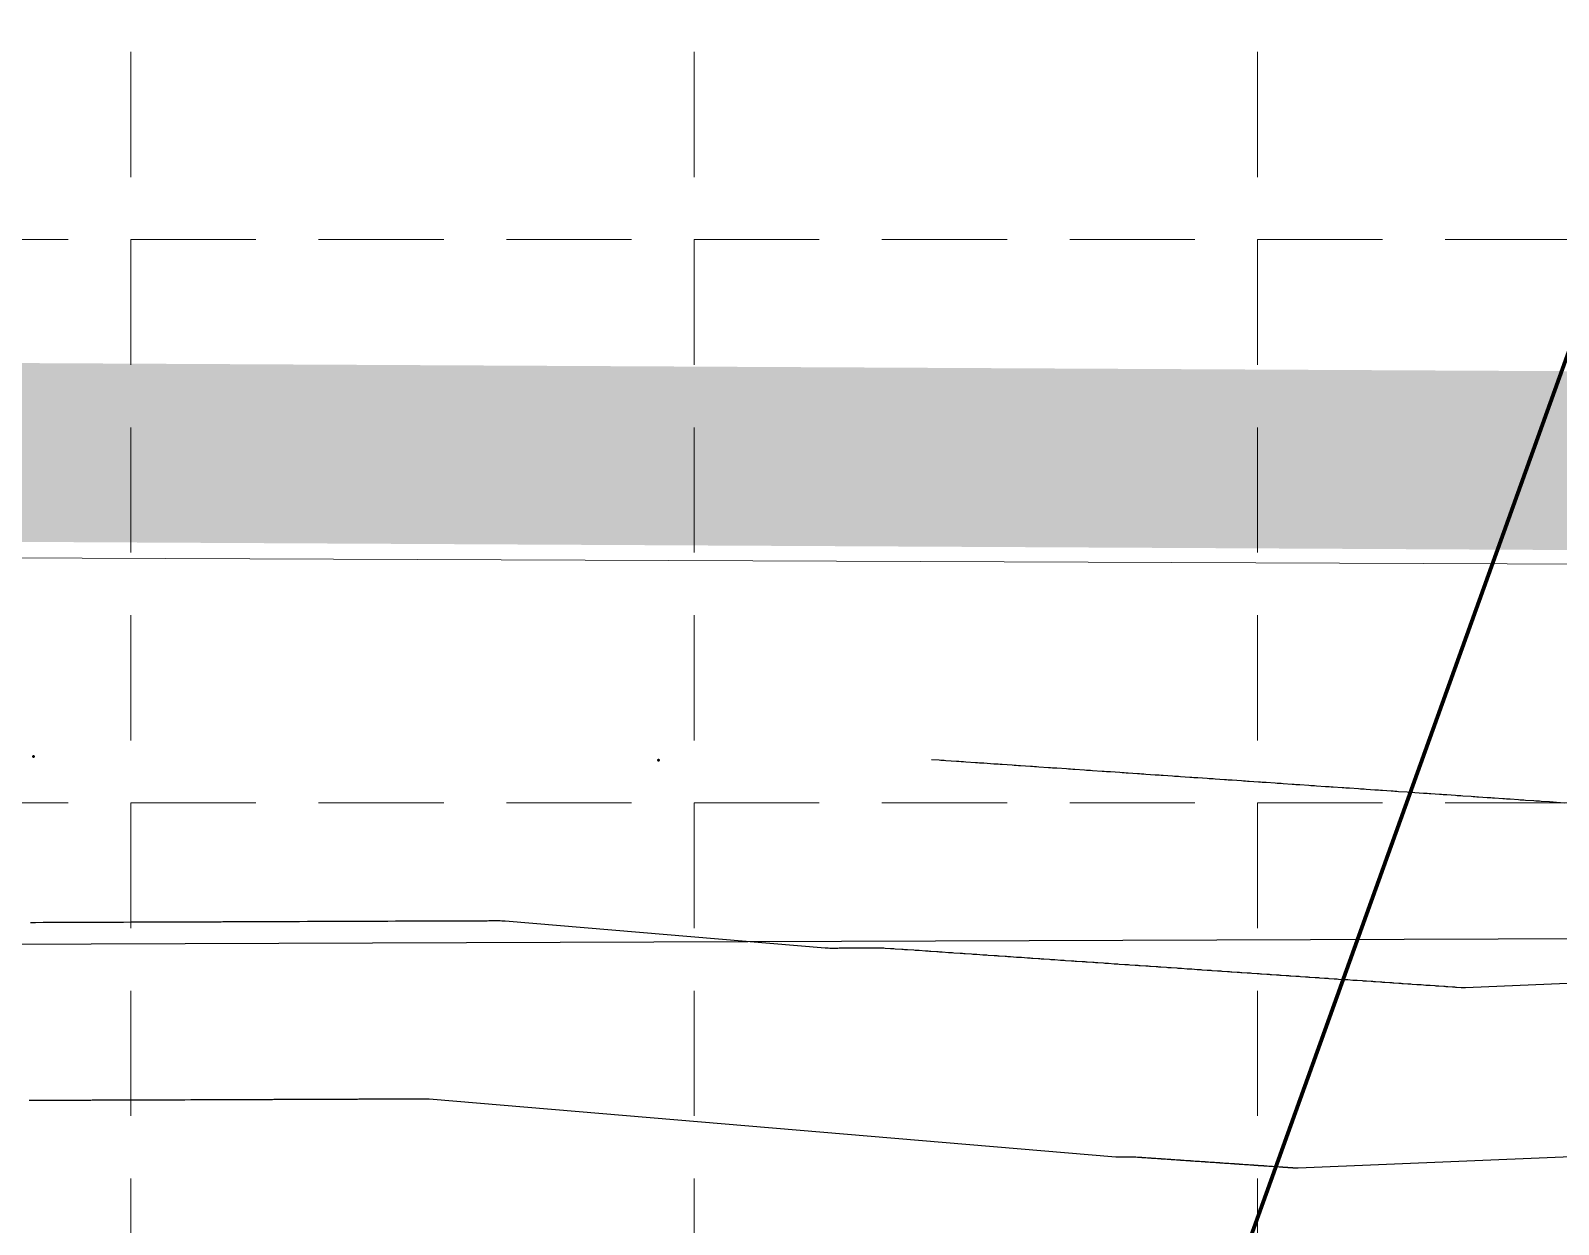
# Model space of a CAD drawing. Header units: feet. Extents: x 2331696 to 2332706, y 6924295 to 6924927.
# Drawn here: x 2332339.9 to 2332382.62, y 6924788.12 to 6924821.5 of the extents above; entities that cross this region are included whole.
import ezdxf

# ---------------------------------------------------------------- set-up
doc = ezdxf.new("R2010")
doc.units = ezdxf.units.FT
doc.header["$MEASUREMENT"] = 0
doc.linetypes.add('DASHED', pattern=[0.75, 0.5, -0.25])
doc.linetypes.add('HIDDEN', pattern=[0.375, 0.25, -0.125])
for name, color, linetype in [('BNDY', 7, 'Continuous'), ('EC', 35, 'Continuous'), ('EX-SPOT-ELEV', 7, 'Continuous'), ('EX-WL', 140, 'Continuous'), ('GRID', 254, 'HIDDEN'), ('Level 58', 7, 'Continuous'), ('TXT-FRZ', 4, 'Continuous'), ('work-crb', 30, 'Continuous')]:
    doc.layers.add(name, color=color, linetype=linetype)

# ---------------------------------------------------------------- blocks, each defined once
blk = doc.blocks.new('SURFPT_116')
at = {"layer": 'Level 58', "color": 51, "linetype": 'Continuous', "lineweight": 53}
blk.add_point((0, 0), dxfattribs=at)
blk = doc.blocks.new('SURFPT_659')
at = {"layer": 'Level 58', "color": 51, "linetype": 'Continuous', "lineweight": 53}
blk.add_point((0, 0), dxfattribs=at)
blk = doc.blocks.new('SURFPT_301')
at = {"layer": 'Level 58', "color": 51, "linetype": 'Continuous', "lineweight": 53}
blk.add_point((0, 0), dxfattribs=at)

msp = doc.modelspace()

# ---------------------------------------------------------------- linework, layer by layer
at = {"layer": 'BNDY', "linetype": 'Continuous', "lineweight": 0}
msp.add_lwpolyline([(2332685.186, 6924806.119), (2332407.681, 6924806.487), (2332041.18, 6924807.948)], dxfattribs=at)
at = {"layer": 'EC', "flags": 128}
for points, elevation in [([(2332365.084, 6924801.121), (2332365.302, 6924801.106), (2332365.349, 6924801.102), (2332365.396, 6924801.099), (2332365.443, 6924801.096), (2332365.49, 6924801.093), (2332365.788, 6924801.072), (2332365.852, 6924801.068), (2332365.916, 6924801.064), (2332365.98, 6924801.059), (2332366.044, 6924801.055), (2332366.317, 6924801.036), (2332366.375, 6924801.032), (2332366.433, 6924801.028), (2332366.492, 6924801.024), (2332366.55, 6924801.02), (2332366.829, 6924801.001), (2332366.888, 6924800.997), (2332366.948, 6924800.993), (2332367.008, 6924800.989), (2332367.067, 6924800.985), (2332367.342, 6924800.966), (2332367.401, 6924800.962), (2332367.459, 6924800.958), (2332367.518, 6924800.954), (2332367.577, 6924800.95), (2332367.851, 6924800.931), (2332367.91, 6924800.927), (2332367.968, 6924800.923), (2332368.027, 6924800.919), (2332368.086, 6924800.915), (2332368.358, 6924800.897), (2332368.416, 6924800.893), (2332368.474, 6924800.889), (2332368.533, 6924800.885), (2332368.591, 6924800.881), (2332368.861, 6924800.862), (2332368.919, 6924800.858), (2332368.977, 6924800.854), (2332369.035, 6924800.85), (2332369.093, 6924800.846), (2332369.363, 6924800.828), (2332369.42, 6924800.824), (2332369.478, 6924800.82), (2332369.536, 6924800.816), (2332369.593, 6924800.812), (2332369.861, 6924800.794), (2332369.918, 6924800.79), (2332369.976, 6924800.786), (2332370.033, 6924800.782), (2332370.09, 6924800.778), (2332370.357, 6924800.76), (2332370.414, 6924800.756), (2332370.471, 6924800.752), (2332370.528, 6924800.748), (2332370.585, 6924800.744), (2332370.85, 6924800.726), (2332370.906, 6924800.722), (2332370.963, 6924800.718), (2332371.02, 6924800.715), (2332371.077, 6924800.711), (2332371.34, 6924800.693), (2332371.397, 6924800.689), (2332371.453, 6924800.685), (2332371.509, 6924800.681), (2332371.566, 6924800.677), (2332371.828, 6924800.659), (2332371.884, 6924800.655), (2332371.94, 6924800.652), (2332371.996, 6924800.648), (2332372.052, 6924800.644), (2332372.313, 6924800.626), (2332372.369, 6924800.622), (2332372.425, 6924800.618), (2332372.481, 6924800.615), (2332372.536, 6924800.611), (2332372.796, 6924800.593), (2332372.851, 6924800.589), (2332372.907, 6924800.585), (2332372.962, 6924800.582), (2332373.018, 6924800.578), (2332373.275, 6924800.56), (2332373.331, 6924800.556), (2332373.386, 6924800.553), (2332373.441, 6924800.549), (2332373.496, 6924800.545), (2332373.753, 6924800.528), (2332373.808, 6924800.524), (2332373.863, 6924800.52), (2332373.918, 6924800.516), (2332373.973, 6924800.513), (2332374.228, 6924800.495), (2332374.282, 6924800.491), (2332374.337, 6924800.488), (2332374.392, 6924800.484), (2332374.446, 6924800.48), (2332374.7, 6924800.463), (2332374.755, 6924800.459), (2332374.809, 6924800.455), (2332374.863, 6924800.452), (2332374.918, 6924800.448), (2332375.17, 6924800.431), (2332375.224, 6924800.427), (2332375.278, 6924800.423), (2332375.332, 6924800.42), (2332375.386, 6924800.416), (2332375.637, 6924800.399), (2332375.691, 6924800.395), (2332375.745, 6924800.391), (2332375.799, 6924800.388), (2332375.853, 6924800.384), (2332376.102, 6924800.367), (2332376.156, 6924800.363), (2332376.21, 6924800.36), (2332376.263, 6924800.356), (2332376.317, 6924800.352), (2332376.565, 6924800.335), (2332376.618, 6924800.332), (2332376.671, 6924800.328), (2332376.725, 6924800.324), (2332376.778, 6924800.321), (2332377.025, 6924800.304), (2332377.078, 6924800.3), (2332377.131, 6924800.297), (2332377.184, 6924800.293), (2332377.237, 6924800.289), (2332377.483, 6924800.272), (2332377.536, 6924800.269), (2332377.588, 6924800.265), (2332377.641, 6924800.262), (2332377.694, 6924800.258), (2332377.938, 6924800.241), (2332377.991, 6924800.238), (2332378.043, 6924800.234), (2332378.095, 6924800.231), (2332378.148, 6924800.227), (2332378.391, 6924800.21), (2332378.443, 6924800.207), (2332378.495, 6924800.203), (2332378.548, 6924800.2), (2332378.6, 6924800.196), (2332378.842, 6924800.18), (2332378.894, 6924800.176), (2332378.946, 6924800.172), (2332378.997, 6924800.169), (2332379.049, 6924800.165), (2332379.29, 6924800.149), (2332379.342, 6924800.145), (2332379.393, 6924800.142), (2332379.445, 6924800.138), (2332379.497, 6924800.135), (2332379.736, 6924800.118), (2332379.788, 6924800.115), (2332379.839, 6924800.111), (2332379.89, 6924800.108), (2332379.942, 6924800.104), (2332380.18, 6924800.088), (2332380.231, 6924800.084), (2332380.282, 6924800.081), (2332380.333, 6924800.078), (2332380.384, 6924800.074), (2332380.621, 6924800.058), (2332380.672, 6924800.054), (2332380.723, 6924800.051), (2332380.774, 6924800.047), (2332380.825, 6924800.044), (2332381.061, 6924800.028), (2332381.111, 6924800.024), (2332381.162, 6924800.021), (2332381.212, 6924800.017), (2332381.263, 6924800.014), (2332381.498, 6924799.998), (2332381.548, 6924799.994), (2332381.598, 6924799.991), (2332381.649, 6924799.988), (2332381.699, 6924799.984), (2332381.932, 6924799.968), (2332381.983, 6924799.965), (2332382.033, 6924799.961), (2332382.083, 6924799.958), (2332382.133, 6924799.954), (2332382.365, 6924799.939), (2332382.415, 6924799.935), (2332382.465, 6924799.932), (2332382.514, 6924799.928), (2332382.564, 6924799.925), (2332382.795, 6924799.909)], 703), ([(2332339.892, 6924796.564), (2332339.939, 6924796.564), (2332339.987, 6924796.564), (2332340.034, 6924796.564), (2332340.255, 6924796.565), (2332340.302, 6924796.565), (2332340.35, 6924796.565), (2332340.397, 6924796.565), (2332340.444, 6924796.566), (2332340.665, 6924796.566), (2332340.712, 6924796.567), (2332340.76, 6924796.567), (2332340.807, 6924796.567), (2332340.854, 6924796.567), (2332341.075, 6924796.568), (2332341.123, 6924796.568), (2332341.17, 6924796.568), (2332341.217, 6924796.568), (2332341.265, 6924796.569), (2332341.486, 6924796.569), (2332341.533, 6924796.57), (2332341.58, 6924796.57), (2332341.628, 6924796.57), (2332341.675, 6924796.57), (2332341.896, 6924796.571), (2332341.943, 6924796.571), (2332341.991, 6924796.571), (2332342.038, 6924796.572), (2332342.085, 6924796.572), (2332342.306, 6924796.573), (2332342.354, 6924796.573), (2332342.401, 6924796.573), (2332342.448, 6924796.573), (2332342.496, 6924796.573), (2332342.717, 6924796.574), (2332342.764, 6924796.574), (2332342.811, 6924796.574), (2332342.859, 6924796.575), (2332342.906, 6924796.575), (2332343.127, 6924796.576), (2332343.174, 6924796.576), (2332343.222, 6924796.576), (2332343.269, 6924796.576), (2332343.316, 6924796.576), (2332343.537, 6924796.577), (2332343.585, 6924796.577), (2332343.632, 6924796.578), (2332343.679, 6924796.578), (2332343.727, 6924796.578), (2332343.948, 6924796.579), (2332343.995, 6924796.579), (2332344.042, 6924796.579), (2332344.09, 6924796.579), (2332344.137, 6924796.579), (2332344.358, 6924796.58), (2332344.405, 6924796.58), (2332344.453, 6924796.581), (2332344.5, 6924796.581), (2332344.547, 6924796.581), (2332344.768, 6924796.582), (2332344.816, 6924796.582), (2332344.863, 6924796.582), (2332344.91, 6924796.582), (2332344.958, 6924796.582), (2332345.179, 6924796.583), (2332345.226, 6924796.583), (2332345.274, 6924796.584), (2332345.321, 6924796.584), (2332345.368, 6924796.584), (2332345.589, 6924796.585), (2332345.637, 6924796.585), (2332345.684, 6924796.585), (2332345.731, 6924796.585), (2332345.779, 6924796.586), (2332346, 6924796.586), (2332346.047, 6924796.587), (2332346.094, 6924796.587), (2332346.142, 6924796.587), (2332346.189, 6924796.587), (2332346.41, 6924796.588), (2332346.457, 6924796.588), (2332346.505, 6924796.588), (2332346.552, 6924796.588), (2332346.599, 6924796.589), (2332346.82, 6924796.589), (2332346.868, 6924796.59), (2332346.915, 6924796.59), (2332346.962, 6924796.59), (2332347.01, 6924796.59), (2332347.231, 6924796.591), (2332347.278, 6924796.591), (2332347.326, 6924796.591), (2332347.373, 6924796.592), (2332347.42, 6924796.592), (2332347.641, 6924796.593), (2332347.689, 6924796.593), (2332347.736, 6924796.593), (2332347.783, 6924796.593), (2332347.831, 6924796.593), (2332348.052, 6924796.594), (2332348.099, 6924796.594), (2332348.146, 6924796.594), (2332348.194, 6924796.595), (2332348.241, 6924796.595), (2332348.462, 6924796.596), (2332348.509, 6924796.596), (2332348.557, 6924796.596), (2332348.604, 6924796.596), (2332348.652, 6924796.596), (2332348.873, 6924796.597), (2332348.92, 6924796.597), (2332348.967, 6924796.598), (2332349.015, 6924796.598), (2332349.062, 6924796.598), (2332349.283, 6924796.599), (2332349.33, 6924796.599), (2332349.378, 6924796.599), (2332349.425, 6924796.599), (2332349.472, 6924796.599), (2332349.694, 6924796.6), (2332349.741, 6924796.6), (2332349.788, 6924796.601), (2332349.836, 6924796.601), (2332349.883, 6924796.601), (2332350.104, 6924796.602), (2332350.151, 6924796.602), (2332350.199, 6924796.602), (2332350.246, 6924796.602), (2332350.293, 6924796.602), (2332350.514, 6924796.603), (2332350.562, 6924796.603), (2332350.609, 6924796.604), (2332350.657, 6924796.604), (2332350.704, 6924796.604), (2332350.925, 6924796.605), (2332350.972, 6924796.605), (2332351.02, 6924796.605), (2332351.067, 6924796.605), (2332351.114, 6924796.606), (2332351.335, 6924796.606), (2332351.383, 6924796.607), (2332351.43, 6924796.607), (2332351.478, 6924796.607), (2332351.525, 6924796.607), (2332351.746, 6924796.608), (2332351.793, 6924796.608), (2332351.841, 6924796.608), (2332351.888, 6924796.608), (2332351.935, 6924796.609), (2332352.156, 6924796.609), (2332352.204, 6924796.61), (2332352.251, 6924796.61), (2332352.299, 6924796.61), (2332352.346, 6924796.61), (2332352.567, 6924796.611), (2332352.614, 6924796.611), (2332352.662, 6924796.611), (2332352.709, 6924796.612), (2332352.757, 6924796.612), (2332352.978, 6924796.613), (2332353.025, 6924796.612), (2332353.072, 6924796.611), (2332353.119, 6924796.608), (2332353.167, 6924796.605), (2332362.11, 6924795.853), (2332362.155, 6924795.85), (2332362.201, 6924795.847), (2332362.246, 6924795.846), (2332362.292, 6924795.846), (2332362.441, 6924795.846), (2332362.473, 6924795.846), (2332362.505, 6924795.847), (2332362.537, 6924795.847), (2332362.569, 6924795.847), (2332362.737, 6924795.848), (2332362.773, 6924795.848), (2332362.809, 6924795.848), (2332362.845, 6924795.848), (2332362.881, 6924795.848), (2332363.044, 6924795.849), (2332363.078, 6924795.849), (2332363.113, 6924795.849), (2332363.148, 6924795.849), (2332363.183, 6924795.849), (2332363.347, 6924795.85), (2332363.382, 6924795.85), (2332363.417, 6924795.85), (2332363.453, 6924795.85), (2332363.488, 6924795.85), (2332363.652, 6924795.851), (2332363.687, 6924795.851), (2332363.722, 6924795.85), (2332363.757, 6924795.849), (2332363.792, 6924795.846), (2332363.942, 6924795.836), (2332363.974, 6924795.834), (2332364.006, 6924795.832), (2332364.038, 6924795.83), (2332364.07, 6924795.827), (2332364.256, 6924795.815), (2332364.296, 6924795.812), (2332364.336, 6924795.809), (2332364.376, 6924795.807), (2332364.416, 6924795.804), (2332364.59, 6924795.792), (2332364.627, 6924795.789), (2332364.664, 6924795.787), (2332364.701, 6924795.784), (2332364.739, 6924795.782), (2332364.915, 6924795.77), (2332364.953, 6924795.767), (2332364.991, 6924795.764), (2332365.028, 6924795.762), (2332365.066, 6924795.759), (2332365.24, 6924795.747), (2332365.278, 6924795.745), (2332365.315, 6924795.742), (2332365.352, 6924795.74), (2332365.39, 6924795.737), (2332365.563, 6924795.725), (2332365.6, 6924795.723), (2332365.638, 6924795.72), (2332365.675, 6924795.718), (2332365.712, 6924795.715), (2332365.885, 6924795.703), (2332365.922, 6924795.701), (2332365.958, 6924795.698), (2332365.995, 6924795.696), (2332366.032, 6924795.693), (2332366.204, 6924795.681), (2332366.241, 6924795.679), (2332366.277, 6924795.676), (2332366.314, 6924795.674), (2332366.351, 6924795.671), (2332366.522, 6924795.66), (2332366.558, 6924795.657), (2332366.595, 6924795.655), (2332366.631, 6924795.652), (2332366.668, 6924795.65), (2332366.837, 6924795.638), (2332366.874, 6924795.636), (2332366.91, 6924795.633), (2332366.946, 6924795.631), (2332366.983, 6924795.628), (2332367.151, 6924795.617), (2332367.187, 6924795.614), (2332367.224, 6924795.612), (2332367.26, 6924795.609), (2332367.296, 6924795.607), (2332367.464, 6924795.595), (2332367.499, 6924795.593), (2332367.535, 6924795.59), (2332367.571, 6924795.588), (2332367.607, 6924795.586), (2332367.774, 6924795.574), (2332367.81, 6924795.572), (2332367.846, 6924795.569), (2332367.881, 6924795.567), (2332367.917, 6924795.564), (2332368.083, 6924795.553), (2332368.118, 6924795.551), (2332368.154, 6924795.548), (2332368.189, 6924795.546), (2332368.225, 6924795.543), (2332368.39, 6924795.532), (2332368.425, 6924795.53), (2332368.46, 6924795.527), (2332368.496, 6924795.525), (2332368.531, 6924795.522), (2332368.695, 6924795.511), (2332368.73, 6924795.509), (2332368.765, 6924795.506), (2332368.801, 6924795.504), (2332368.836, 6924795.501), (2332368.999, 6924795.49), (2332369.034, 6924795.488), (2332369.069, 6924795.486), (2332369.104, 6924795.483), (2332369.139, 6924795.481), (2332369.301, 6924795.47), (2332369.335, 6924795.467), (2332369.37, 6924795.465), (2332369.405, 6924795.463), (2332369.44, 6924795.46), (2332369.601, 6924795.449), (2332369.636, 6924795.447), (2332369.67, 6924795.444), (2332369.705, 6924795.442), (2332369.739, 6924795.44), (2332369.9, 6924795.429), (2332369.934, 6924795.426), (2332369.968, 6924795.424), (2332370.003, 6924795.422), (2332370.037, 6924795.419), (2332370.197, 6924795.408), (2332370.231, 6924795.406), (2332370.265, 6924795.404), (2332370.299, 6924795.401), (2332370.333, 6924795.399), (2332370.492, 6924795.388), (2332370.526, 6924795.386), (2332370.56, 6924795.384), (2332370.594, 6924795.381), (2332370.628, 6924795.379), (2332370.786, 6924795.368), (2332370.82, 6924795.366), (2332370.853, 6924795.363), (2332370.887, 6924795.361), (2332370.921, 6924795.359), (2332371.078, 6924795.348), (2332371.111, 6924795.346), (2332371.145, 6924795.344), (2332371.179, 6924795.341), (2332371.212, 6924795.339), (2332371.368, 6924795.328), (2332371.402, 6924795.326), (2332371.435, 6924795.324), (2332371.469, 6924795.321), (2332371.502, 6924795.319), (2332371.657, 6924795.308), (2332371.691, 6924795.306), (2332371.724, 6924795.304), (2332371.757, 6924795.302), (2332371.79, 6924795.299), (2332371.945, 6924795.289), (2332371.978, 6924795.287), (2332372.011, 6924795.284), (2332372.044, 6924795.282), (2332372.077, 6924795.28), (2332372.231, 6924795.269), (2332372.264, 6924795.267), (2332372.297, 6924795.265), (2332372.329, 6924795.263), (2332372.362, 6924795.26), (2332372.515, 6924795.25), (2332372.548, 6924795.248), (2332372.581, 6924795.245), (2332372.613, 6924795.243), (2332372.646, 6924795.241), (2332372.798, 6924795.23), (2332372.83, 6924795.228), (2332372.863, 6924795.226), (2332372.896, 6924795.224), (2332372.928, 6924795.222), (2332373.079, 6924795.211), (2332373.112, 6924795.209), (2332373.144, 6924795.207), (2332373.176, 6924795.205), (2332373.209, 6924795.202), (2332373.359, 6924795.192), (2332373.391, 6924795.19), (2332373.423, 6924795.188), (2332373.456, 6924795.185), (2332373.488, 6924795.183), (2332373.637, 6924795.173), (2332373.669, 6924795.171), (2332373.701, 6924795.169), (2332373.733, 6924795.166), (2332373.765, 6924795.164), (2332373.914, 6924795.154), (2332373.946, 6924795.152), (2332373.978, 6924795.15), (2332374.01, 6924795.148), (2332374.042, 6924795.145), (2332374.19, 6924795.135), (2332374.221, 6924795.133), (2332374.253, 6924795.131), (2332374.285, 6924795.129), (2332374.316, 6924795.127), (2332374.464, 6924795.117), (2332374.495, 6924795.114), (2332374.527, 6924795.112), (2332374.558, 6924795.11), (2332374.59, 6924795.108), (2332374.736, 6924795.098), (2332374.767, 6924795.096), (2332374.799, 6924795.094), (2332374.83, 6924795.091), (2332374.862, 6924795.089)], 702), ([(2332374.83, 6924795.091), (2332374.862, 6924795.089), (2332375.007, 6924795.079), (2332375.038, 6924795.077), (2332375.07, 6924795.075), (2332375.101, 6924795.073), (2332375.132, 6924795.071), (2332375.277, 6924795.061), (2332375.308, 6924795.059), (2332375.339, 6924795.057), (2332375.37, 6924795.055), (2332375.401, 6924795.052), (2332375.545, 6924795.043), (2332375.576, 6924795.04), (2332375.607, 6924795.038), (2332375.638, 6924795.036), (2332375.669, 6924795.034), (2332375.812, 6924795.024), (2332375.843, 6924795.022), (2332375.873, 6924795.02), (2332375.904, 6924795.018), (2332375.935, 6924795.016), (2332376.077, 6924795.006), (2332376.108, 6924795.004), (2332376.138, 6924795.002), (2332376.169, 6924795), (2332376.2, 6924794.998), (2332376.341, 6924794.988), (2332376.372, 6924794.986), (2332376.402, 6924794.984), (2332376.433, 6924794.982), (2332376.463, 6924794.98), (2332376.604, 6924794.97), (2332376.634, 6924794.968), (2332376.665, 6924794.966), (2332376.695, 6924794.964), (2332376.725, 6924794.962), (2332376.866, 6924794.952), (2332376.896, 6924794.95), (2332376.926, 6924794.948), (2332376.956, 6924794.946), (2332376.986, 6924794.944), (2332377.126, 6924794.934), (2332377.155, 6924794.932), (2332377.185, 6924794.93), (2332377.215, 6924794.928), (2332377.245, 6924794.926), (2332377.384, 6924794.917), (2332377.414, 6924794.915), (2332377.444, 6924794.913), (2332377.474, 6924794.911), (2332377.503, 6924794.909), (2332377.642, 6924794.899), (2332377.671, 6924794.897), (2332377.701, 6924794.895), (2332377.731, 6924794.893), (2332377.76, 6924794.891), (2332377.898, 6924794.882), (2332377.927, 6924794.88), (2332377.957, 6924794.878), (2332377.986, 6924794.876), (2332378.016, 6924794.874), (2332378.152, 6924794.864), (2332378.182, 6924794.862), (2332378.211, 6924794.86), (2332378.24, 6924794.858), (2332378.27, 6924794.856), (2332378.406, 6924794.847), (2332378.435, 6924794.845), (2332378.464, 6924794.843), (2332378.493, 6924794.841), (2332378.523, 6924794.839), (2332378.658, 6924794.83), (2332378.687, 6924794.828), (2332378.716, 6924794.826), (2332378.745, 6924794.824), (2332378.774, 6924794.822), (2332378.909, 6924794.812), (2332378.938, 6924794.81), (2332378.967, 6924794.809), (2332378.996, 6924794.807), (2332379.025, 6924794.805), (2332379.159, 6924794.795), (2332379.187, 6924794.793), (2332379.216, 6924794.791), (2332379.245, 6924794.789), (2332379.274, 6924794.788), (2332379.407, 6924794.778), (2332379.436, 6924794.776), (2332379.464, 6924794.774), (2332379.493, 6924794.773), (2332379.521, 6924794.771), (2332379.654, 6924794.761), (2332379.683, 6924794.76), (2332379.711, 6924794.758), (2332379.74, 6924794.756), (2332379.768, 6924794.754), (2332379.9, 6924794.745), (2332379.929, 6924794.743), (2332379.957, 6924794.742), (2332379.985, 6924794.742), (2332380.014, 6924794.743), (2332386.575, 6924795.019)], 702), ([(2332339.861, 6924791.59), (2332340.029, 6924791.591), (2332340.064, 6924791.591), (2332340.1, 6924791.591), (2332340.136, 6924791.591), (2332340.172, 6924791.591), (2332340.339, 6924791.592), (2332340.375, 6924791.592), (2332340.411, 6924791.592), (2332340.447, 6924791.592), (2332340.483, 6924791.592), (2332340.65, 6924791.593), (2332340.686, 6924791.593), (2332340.722, 6924791.593), (2332340.757, 6924791.593), (2332340.793, 6924791.594), (2332340.961, 6924791.594), (2332340.996, 6924791.594), (2332341.032, 6924791.594), (2332341.068, 6924791.595), (2332341.104, 6924791.595), (2332341.271, 6924791.595), (2332341.307, 6924791.595), (2332341.343, 6924791.596), (2332341.379, 6924791.596), (2332341.415, 6924791.596), (2332341.582, 6924791.596), (2332341.618, 6924791.597), (2332341.654, 6924791.597), (2332341.689, 6924791.597), (2332341.725, 6924791.597), (2332341.892, 6924791.598), (2332341.928, 6924791.598), (2332341.964, 6924791.598), (2332342, 6924791.598), (2332342.036, 6924791.598), (2332342.203, 6924791.599), (2332342.239, 6924791.599), (2332342.275, 6924791.599), (2332342.311, 6924791.599), (2332342.347, 6924791.599), (2332342.514, 6924791.6), (2332342.55, 6924791.6), (2332342.586, 6924791.6), (2332342.621, 6924791.6), (2332342.657, 6924791.6), (2332342.824, 6924791.601), (2332342.86, 6924791.601), (2332342.896, 6924791.601), (2332342.932, 6924791.602), (2332342.968, 6924791.602), (2332343.135, 6924791.602), (2332343.171, 6924791.602), (2332343.207, 6924791.603), (2332343.243, 6924791.603), (2332343.279, 6924791.603), (2332343.446, 6924791.603), (2332343.482, 6924791.604), (2332343.518, 6924791.604), (2332343.553, 6924791.604), (2332343.589, 6924791.604), (2332343.757, 6924791.605), (2332343.792, 6924791.605), (2332343.828, 6924791.605), (2332343.864, 6924791.605), (2332343.9, 6924791.605), (2332344.067, 6924791.606), (2332344.103, 6924791.606), (2332344.139, 6924791.606), (2332344.175, 6924791.606), (2332344.211, 6924791.606), (2332344.378, 6924791.607), (2332344.414, 6924791.607), (2332344.45, 6924791.607), (2332344.486, 6924791.607), (2332344.521, 6924791.607), (2332344.689, 6924791.608), (2332344.725, 6924791.608), (2332344.76, 6924791.608), (2332344.796, 6924791.608), (2332344.832, 6924791.609), (2332344.999, 6924791.609), (2332345.035, 6924791.609), (2332345.071, 6924791.61), (2332345.107, 6924791.61), (2332345.143, 6924791.61), (2332345.31, 6924791.61), (2332345.346, 6924791.611), (2332345.382, 6924791.611), (2332345.418, 6924791.611), (2332345.454, 6924791.611), (2332345.621, 6924791.612), (2332345.657, 6924791.612), (2332345.693, 6924791.612), (2332345.728, 6924791.612), (2332345.764, 6924791.612), (2332345.932, 6924791.613), (2332345.967, 6924791.613), (2332346.003, 6924791.613), (2332346.039, 6924791.613), (2332346.075, 6924791.613), (2332346.242, 6924791.614), (2332346.278, 6924791.614), (2332346.314, 6924791.614), (2332346.35, 6924791.614), (2332346.386, 6924791.614), (2332346.553, 6924791.615), (2332346.589, 6924791.615), (2332346.625, 6924791.615), (2332346.661, 6924791.615), (2332346.697, 6924791.616), (2332346.864, 6924791.616), (2332346.9, 6924791.616), (2332346.936, 6924791.617), (2332346.971, 6924791.617), (2332347.007, 6924791.617), (2332347.175, 6924791.617), (2332347.21, 6924791.618), (2332347.246, 6924791.618), (2332347.282, 6924791.618), (2332347.318, 6924791.618), (2332347.485, 6924791.619), (2332347.521, 6924791.619), (2332347.557, 6924791.619), (2332347.593, 6924791.619), (2332347.629, 6924791.619), (2332347.796, 6924791.62), (2332347.832, 6924791.62), (2332347.868, 6924791.62), (2332347.904, 6924791.62), (2332347.94, 6924791.62), (2332348.107, 6924791.621), (2332348.143, 6924791.621), (2332348.179, 6924791.621), (2332348.215, 6924791.621), (2332348.25, 6924791.621), (2332348.418, 6924791.622), (2332348.454, 6924791.622), (2332348.489, 6924791.622), (2332348.525, 6924791.622), (2332348.561, 6924791.623), (2332348.729, 6924791.623), (2332348.764, 6924791.623), (2332348.8, 6924791.623), (2332348.836, 6924791.624), (2332348.872, 6924791.624), (2332349.039, 6924791.624), (2332349.075, 6924791.625), (2332349.111, 6924791.625), (2332349.147, 6924791.625), (2332349.183, 6924791.625), (2332349.35, 6924791.626), (2332349.386, 6924791.626), (2332349.422, 6924791.626), (2332349.458, 6924791.626), (2332349.494, 6924791.626), (2332349.661, 6924791.627), (2332349.697, 6924791.627), (2332349.733, 6924791.627), (2332349.769, 6924791.627), (2332349.804, 6924791.627), (2332349.972, 6924791.628), (2332350.008, 6924791.628), (2332350.044, 6924791.628), (2332350.079, 6924791.628), (2332350.115, 6924791.628), (2332350.283, 6924791.629), (2332350.318, 6924791.629), (2332350.354, 6924791.629), (2332350.39, 6924791.629), (2332350.426, 6924791.63), (2332350.593, 6924791.63), (2332350.629, 6924791.63), (2332350.665, 6924791.63), (2332350.701, 6924791.631), (2332350.737, 6924791.631), (2332350.904, 6924791.631), (2332350.94, 6924791.631), (2332350.976, 6924791.63), (2332351.012, 6924791.628), (2332351.047, 6924791.626), (2332370.24, 6924790.012), (2332370.253, 6924790.011), (2332370.266, 6924790.011), (2332370.279, 6924790.01), (2332370.292, 6924790.01), (2332370.334, 6924790.01), (2332370.343, 6924790.01), (2332370.352, 6924790.01), (2332370.362, 6924790.01), (2332370.371, 6924790.01), (2332370.419, 6924790.011), (2332370.429, 6924790.011), (2332370.439, 6924790.011), (2332370.449, 6924790.011), (2332370.46, 6924790.011), (2332370.506, 6924790.011), (2332370.516, 6924790.011), (2332370.526, 6924790.011), (2332370.536, 6924790.011), (2332370.545, 6924790.011), (2332370.592, 6924790.011), (2332370.602, 6924790.011), (2332370.612, 6924790.011), (2332370.622, 6924790.011), (2332370.632, 6924790.011), (2332370.679, 6924790.012), (2332370.689, 6924790.011), (2332370.699, 6924790.011), (2332370.709, 6924790.011), (2332370.719, 6924790.01), (2332370.761, 6924790.007), (2332370.771, 6924790.007), (2332370.78, 6924790.006), (2332370.789, 6924790.005), (2332370.798, 6924790.005), (2332370.851, 6924790.001), (2332370.862, 6924790), (2332370.874, 6924790), (2332370.885, 6924789.999), (2332370.896, 6924789.998), (2332370.946, 6924789.995), (2332370.957, 6924789.994), (2332370.967, 6924789.993), (2332370.978, 6924789.993), (2332370.988, 6924789.992), (2332371.039, 6924789.988), (2332371.049, 6924789.988), (2332371.06, 6924789.987), (2332371.071, 6924789.986), (2332371.082, 6924789.985), (2332371.131, 6924789.982), (2332371.142, 6924789.981), (2332371.152, 6924789.981), (2332371.163, 6924789.98), (2332371.174, 6924789.979), (2332371.223, 6924789.976), (2332371.234, 6924789.975), (2332371.244, 6924789.974), (2332371.255, 6924789.974), (2332371.266, 6924789.973), (2332371.315, 6924789.969), (2332371.325, 6924789.969), (2332371.336, 6924789.968), (2332371.346, 6924789.967), (2332371.357, 6924789.967), (2332371.406, 6924789.963), (2332371.416, 6924789.963), (2332371.426, 6924789.962), (2332371.437, 6924789.961), (2332371.447, 6924789.96), (2332371.496, 6924789.957), (2332371.506, 6924789.956), (2332371.517, 6924789.956), (2332371.527, 6924789.955), (2332371.538, 6924789.954), (2332371.586, 6924789.951), (2332371.596, 6924789.95), (2332371.607, 6924789.95), (2332371.617, 6924789.949), (2332371.627, 6924789.948), (2332371.675, 6924789.945), (2332371.686, 6924789.944), (2332371.696, 6924789.943), (2332371.706, 6924789.943), (2332371.716, 6924789.942), (2332371.764, 6924789.939), (2332371.774, 6924789.938), (2332371.785, 6924789.937), (2332371.795, 6924789.937), (2332371.805, 6924789.936), (2332371.853, 6924789.933), (2332371.863, 6924789.932), (2332371.873, 6924789.931), (2332371.883, 6924789.931), (2332371.893, 6924789.93), (2332371.94, 6924789.927), (2332371.951, 6924789.926), (2332371.961, 6924789.925), (2332371.971, 6924789.925), (2332371.981, 6924789.924), (2332372.028, 6924789.921), (2332372.038, 6924789.92), (2332372.048, 6924789.919), (2332372.058, 6924789.919), (2332372.068, 6924789.918), (2332372.115, 6924789.915), (2332372.125, 6924789.914), (2332372.135, 6924789.913), (2332372.145, 6924789.913), (2332372.155, 6924789.912), (2332372.201, 6924789.909), (2332372.211, 6924789.908), (2332372.221, 6924789.907), (2332372.231, 6924789.907), (2332372.241, 6924789.906), (2332372.287, 6924789.903), (2332372.297, 6924789.902), (2332372.307, 6924789.902), (2332372.317, 6924789.901), (2332372.327, 6924789.9), (2332372.373, 6924789.897), (2332372.383, 6924789.896), (2332372.392, 6924789.896), (2332372.402, 6924789.895), (2332372.412, 6924789.894), (2332372.458, 6924789.891), (2332372.467, 6924789.891), (2332372.477, 6924789.89), (2332372.487, 6924789.889), (2332372.497, 6924789.889), (2332372.542, 6924789.886), (2332372.552, 6924789.885), (2332372.562, 6924789.884), (2332372.571, 6924789.884), (2332372.581, 6924789.883), (2332372.626, 6924789.88), (2332372.636, 6924789.879), (2332372.646, 6924789.878), (2332372.655, 6924789.878), (2332372.665, 6924789.877), (2332372.71, 6924789.874), (2332372.72, 6924789.873), (2332372.729, 6924789.873), (2332372.739, 6924789.872), (2332372.748, 6924789.871), (2332372.793, 6924789.868), (2332372.803, 6924789.868), (2332372.812, 6924789.867), (2332372.822, 6924789.866), (2332372.831, 6924789.866), (2332372.876, 6924789.863), (2332372.885, 6924789.862), (2332372.895, 6924789.861), (2332372.904, 6924789.861), (2332372.914, 6924789.86), (2332372.958, 6924789.857), (2332372.968, 6924789.856), (2332372.977, 6924789.856), (2332372.987, 6924789.855), (2332372.996, 6924789.854), (2332373.04, 6924789.851), (2332373.049, 6924789.851), (2332373.059, 6924789.85), (2332373.068, 6924789.85), (2332373.078, 6924789.849), (2332373.121, 6924789.846), (2332373.131, 6924789.845), (2332373.14, 6924789.845), (2332373.149, 6924789.844), (2332373.159, 6924789.843), (2332373.202, 6924789.84), (2332373.212, 6924789.84), (2332373.221, 6924789.839), (2332373.23, 6924789.838), (2332373.24, 6924789.838), (2332373.283, 6924789.835), (2332373.292, 6924789.834), (2332373.301, 6924789.834), (2332373.311, 6924789.833), (2332373.32, 6924789.832), (2332373.363, 6924789.829), (2332373.372, 6924789.829), (2332373.381, 6924789.828), (2332373.391, 6924789.827), (2332373.4, 6924789.827), (2332373.443, 6924789.824), (2332373.452, 6924789.823), (2332373.461, 6924789.823), (2332373.47, 6924789.822), (2332373.479, 6924789.821), (2332373.522, 6924789.819), (2332373.531, 6924789.818), (2332373.54, 6924789.817), (2332373.549, 6924789.817), (2332373.558, 6924789.816), (2332373.601, 6924789.813), (2332373.61, 6924789.812), (2332373.619, 6924789.812), (2332373.628, 6924789.811), (2332373.637, 6924789.811), (2332373.679, 6924789.808), (2332373.688, 6924789.807), (2332373.697, 6924789.807), (2332373.706, 6924789.806), (2332373.715, 6924789.805), (2332373.757, 6924789.802), (2332373.766, 6924789.802), (2332373.775, 6924789.801), (2332373.784, 6924789.801), (2332373.793, 6924789.8), (2332373.835, 6924789.797), (2332373.844, 6924789.797), (2332373.852, 6924789.796), (2332373.861, 6924789.795), (2332373.87, 6924789.795), (2332373.912, 6924789.792), (2332373.921, 6924789.791), (2332373.93, 6924789.791), (2332373.938, 6924789.79), (2332373.947, 6924789.789), (2332373.989, 6924789.787), (2332373.997, 6924789.786), (2332374.006, 6924789.785), (2332374.015, 6924789.785), (2332374.024, 6924789.784), (2332374.065, 6924789.781), (2332374.074, 6924789.781), (2332374.082, 6924789.78), (2332374.091, 6924789.78), (2332374.1, 6924789.779), (2332374.141, 6924789.776), (2332374.15, 6924789.776), (2332374.158, 6924789.775), (2332374.167, 6924789.774), (2332374.176, 6924789.774), (2332374.216, 6924789.771), (2332374.225, 6924789.77), (2332374.234, 6924789.77), (2332374.243, 6924789.769), (2332374.251, 6924789.769), (2332374.292, 6924789.766), (2332374.3, 6924789.765), (2332374.309, 6924789.765), (2332374.318, 6924789.764), (2332374.326, 6924789.763), (2332374.366, 6924789.761), (2332374.375, 6924789.76), (2332374.384, 6924789.76), (2332374.392, 6924789.759), (2332374.401, 6924789.758), (2332374.441, 6924789.756), (2332374.449, 6924789.755), (2332374.458, 6924789.754), (2332374.467, 6924789.754), (2332374.475, 6924789.753), (2332374.515, 6924789.751), (2332374.523, 6924789.75), (2332374.532, 6924789.749), (2332374.54, 6924789.749), (2332374.549, 6924789.748), (2332374.589, 6924789.746), (2332374.597, 6924789.745), (2332374.605, 6924789.744), (2332374.614, 6924789.744), (2332374.622, 6924789.743), (2332374.662, 6924789.741), (2332374.67, 6924789.74), (2332374.679, 6924789.739), (2332374.687, 6924789.739), (2332374.696, 6924789.738), (2332374.735, 6924789.736), (2332374.743, 6924789.735), (2332374.751, 6924789.734), (2332374.76, 6924789.734), (2332374.768, 6924789.733), (2332374.807, 6924789.731), (2332374.816, 6924789.73), (2332374.824, 6924789.729), (2332374.832, 6924789.729), (2332374.841, 6924789.728), (2332374.879, 6924789.726), (2332374.888, 6924789.725), (2332374.896, 6924789.725), (2332374.904, 6924789.724), (2332374.913, 6924789.723), (2332374.951, 6924789.721), (2332374.959, 6924789.72), (2332374.968, 6924789.72), (2332374.976, 6924789.719), (2332374.984, 6924789.718), (2332375.023, 6924789.716), (2332375.031, 6924789.715), (2332375.039, 6924789.715), (2332375.047, 6924789.714), (2332375.055, 6924789.714), (2332375.094, 6924789.711), (2332375.102, 6924789.71), (2332375.11, 6924789.71), (2332375.118, 6924789.709), (2332375.126, 6924789.709), (2332375.164, 6924789.706), (2332375.173, 6924789.706), (2332375.181, 6924789.705), (2332375.189, 6924789.704), (2332375.197, 6924789.704), (2332375.235, 6924789.701), (2332375.243, 6924789.701), (2332375.251, 6924789.7), (2332375.259, 6924789.7), (2332375.267, 6924789.699), (2332375.305, 6924789.697), (2332375.313, 6924789.696), (2332375.321, 6924789.696), (2332375.329, 6924789.696), (2332375.337, 6924789.696), (2332387.236, 6924790.195)], 701)]:
    msp.add_lwpolyline(points, dxfattribs=dict(at, elevation=elevation))
at = {"layer": 'EX-WL', "color": 7}
msp.add_line((2332184.043, 6924795.395), (2332685.186, 6924797.206), dxfattribs=at)
at = {"layer": 'GRID', "color": 252, "linetype": 'HIDDEN', "lineweight": 0, "ltscale": 14}
for p, q in [((2332342.701, 6924910.153), (2332342.701, 6924358.833)), ((2332358.451, 6924910.153), (2332358.451, 6924358.833)), ((2332374.201, 6924910.153), (2332374.201, 6924358.833)), ((2331712.701, 6924815.653), (2332689.201, 6924815.653)), ((2331712.701, 6924799.903), (2332689.201, 6924799.903))]:
    msp.add_line(p, q, dxfattribs=at)
at = {"layer": 'TXT-FRZ', "color": 1, "linetype": 'DASHED', "ltscale": 40, "const_width": 5}
msp.add_lwpolyline([(2332209.972, 6924510.548), (2332369.267, 6924511.786), (2332370.709, 6924724.833), (2332457.023, 6924725.377), (2332457.84, 6924706.326), (2332529.884, 6924696.061), (2332567.991, 6924704.029), (2332623.52, 6924713.823), (2332643.119, 6924753.655), (2332646.465, 6924808.09), (2332229.328, 6924810.282), (2331750.154, 6924812.641)], dxfattribs=at)
at = {"layer": 'work-crb', "color": 7, "lineweight": 140}
msp.add_line((2332385.341, 6924819.331), (2332362.107, 6924754.632), dxfattribs=at)

# ---------------------------------------------------------------- block references
at = {"layer": 'EX-SPOT-ELEV', "rotation": 0.6484833333000002}
msp.add_blockref('SURFPT_116', (2332339.981, 6924801.203, 702.905), dxfattribs=at)
at = {"layer": 'EX-SPOT-ELEV'}
for name, p in [('SURFPT_301', (2332339.981, 6924801.203, 702.905)), ('SURFPT_659', (2332357.456, 6924801.096, 702.898))]:
    msp.add_blockref(name, p, dxfattribs=at)

doc.saveas('drawing.dxf')
